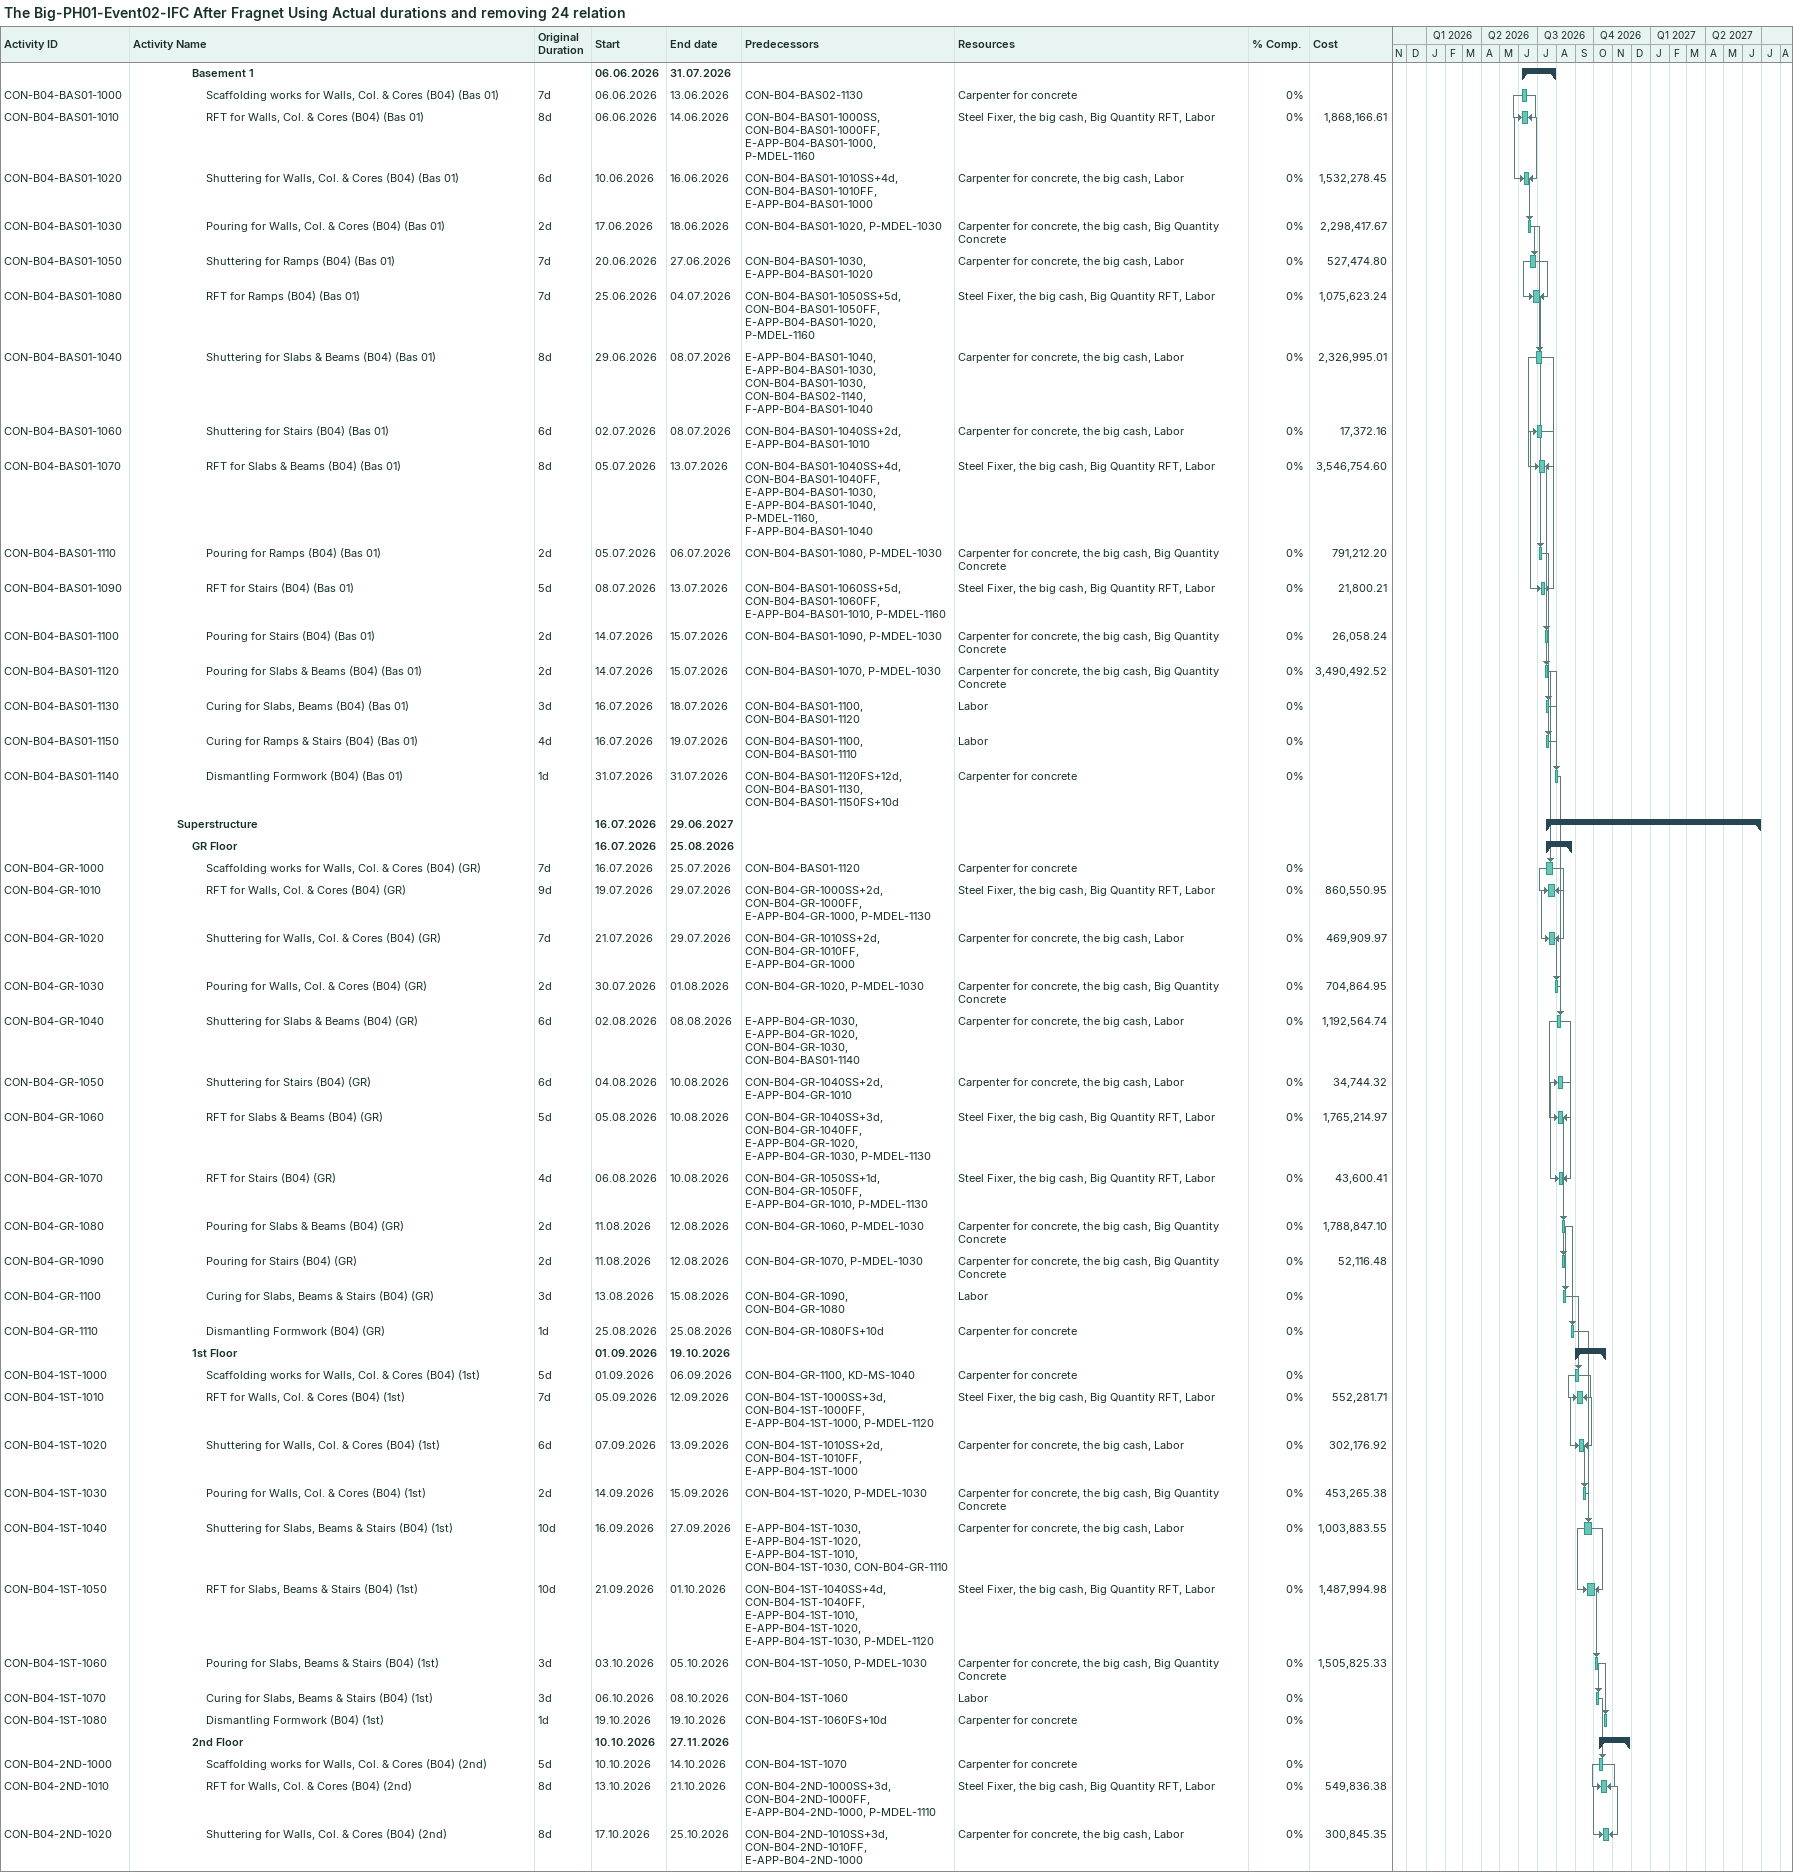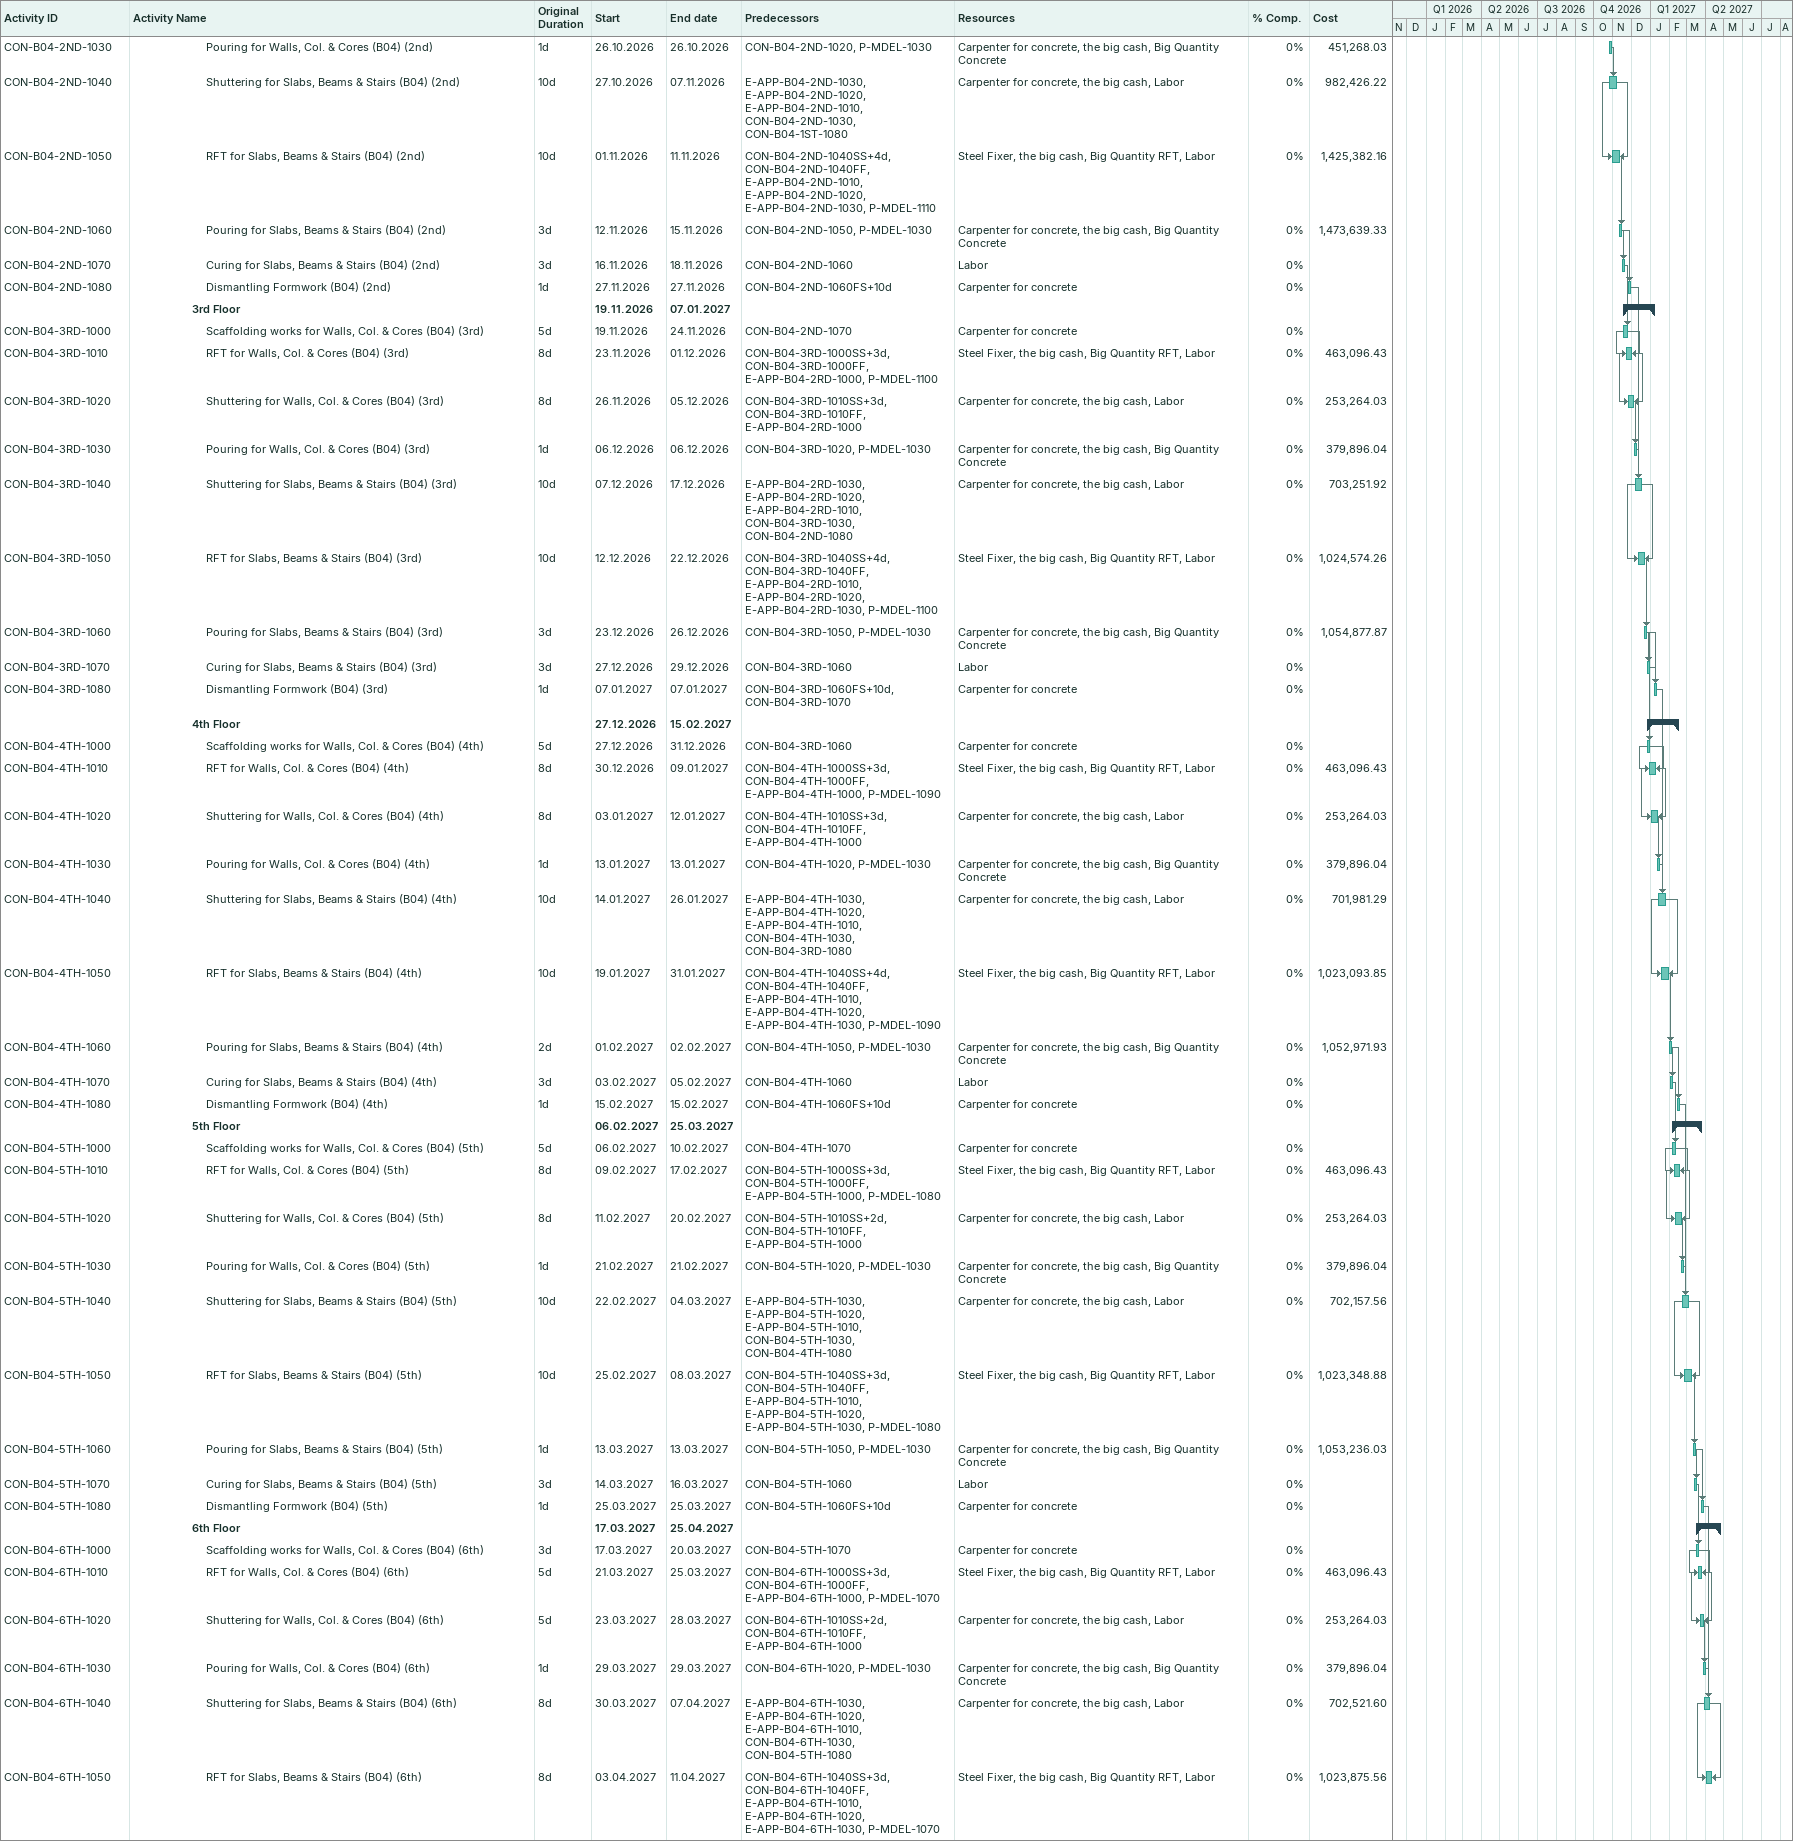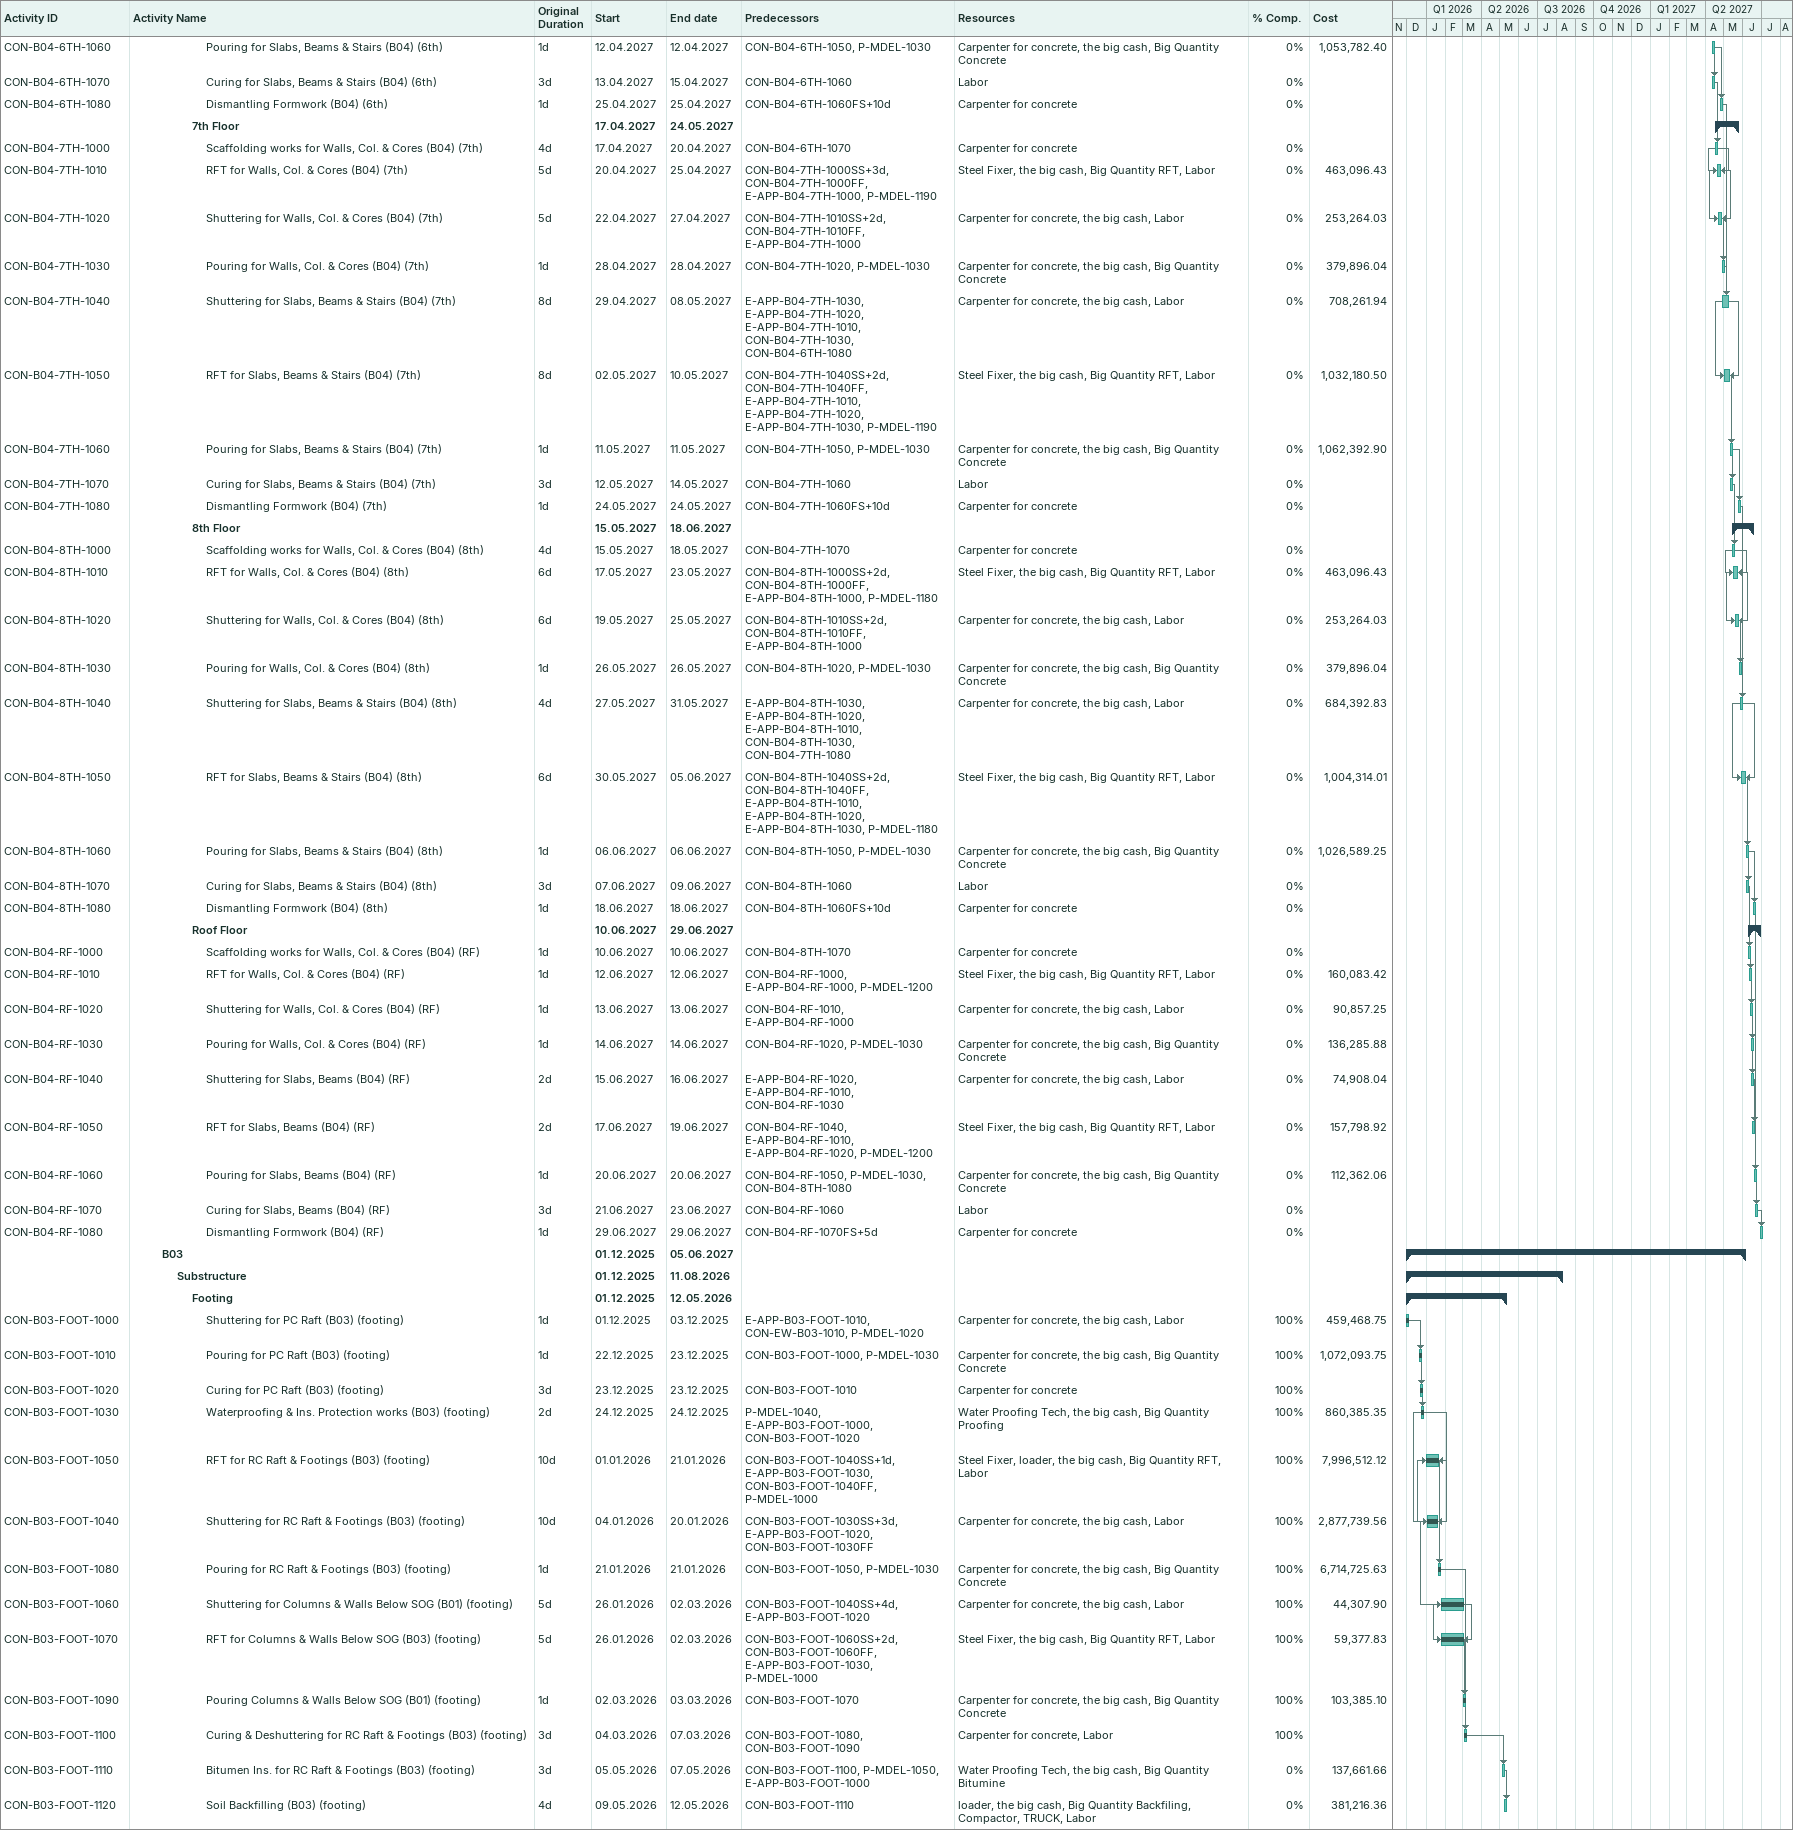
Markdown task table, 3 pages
The Big-PH01-Event02-IFC After Fragnet Using Actual durations and removing 24 relation

| ID | Level | Task | Original duration | Start | Finish | Predecessors | Resources | % complete | Cost |
|---|---|---|---|---|---|---|---|---|---|
|  | 5 | **Basement 1** |  | 2026-06-06 | 2026-07-31 |  |  |  |  |
| CON-B04-BAS01-1000 | 6 | Scaffolding works for Walls, Col. & Cores (B04) (Bas 01) | 7d | 2026-06-06 | 2026-06-13 | CON-B04-BAS02-1130 | Carpenter for concrete | 0 |  |
| CON-B04-BAS01-1010 | 6 | RFT for Walls, Col. & Cores (B04) (Bas 01) | 8d | 2026-06-06 | 2026-06-14 | CON-B04-BAS01-1000SS, CON-B04-BAS01-1000FF, E-APP-B04-BAS01-1000, P-MDEL-1160 | Steel Fixer, the big cash, Big Quantity RFT, Labor | 0 | 1868166.61 |
| CON-B04-BAS01-1020 | 6 | Shuttering for Walls, Col. & Cores (B04) (Bas 01) | 6d | 2026-06-10 | 2026-06-16 | CON-B04-BAS01-1010SS+4d, CON-B04-BAS01-1010FF, E-APP-B04-BAS01-1000 | Carpenter for concrete, the big cash, Labor | 0 | 1532278.45 |
| CON-B04-BAS01-1030 | 6 | Pouring for Walls, Col. & Cores (B04) (Bas 01) | 2d | 2026-06-17 | 2026-06-18 | CON-B04-BAS01-1020, P-MDEL-1030 | Carpenter for concrete, the big cash, Big Quantity Concrete | 0 | 2298417.67 |
| CON-B04-BAS01-1050 | 6 | Shuttering for Ramps (B04) (Bas 01) | 7d | 2026-06-20 | 2026-06-27 | CON-B04-BAS01-1030, E-APP-B04-BAS01-1020 | Carpenter for concrete, the big cash, Labor | 0 | 527474.80 |
| CON-B04-BAS01-1080 | 6 | RFT for Ramps (B04) (Bas 01) | 7d | 2026-06-25 | 2026-07-04 | CON-B04-BAS01-1050SS+5d, CON-B04-BAS01-1050FF, E-APP-B04-BAS01-1020, P-MDEL-1160 | Steel Fixer, the big cash, Big Quantity RFT, Labor | 0 | 1075623.24 |
| CON-B04-BAS01-1040 | 6 | Shuttering for Slabs & Beams (B04) (Bas 01) | 8d | 2026-06-29 | 2026-07-08 | E-APP-B04-BAS01-1040, E-APP-B04-BAS01-1030, CON-B04-BAS01-1030, CON-B04-BAS02-1140, F-APP-B04-BAS01-1040 | Carpenter for concrete, the big cash, Labor | 0 | 2326995.01 |
| CON-B04-BAS01-1060 | 6 | Shuttering for Stairs (B04) (Bas 01) | 6d | 2026-07-02 | 2026-07-08 | CON-B04-BAS01-1040SS+2d, E-APP-B04-BAS01-1010 | Carpenter for concrete, the big cash, Labor | 0 | 17372.16 |
| CON-B04-BAS01-1070 | 6 | RFT for Slabs & Beams (B04) (Bas 01) | 8d | 2026-07-05 | 2026-07-13 | CON-B04-BAS01-1040SS+4d, CON-B04-BAS01-1040FF, E-APP-B04-BAS01-1030, E-APP-B04-BAS01-1040, P-MDEL-1160, F-APP-B04-BAS01-1040 | Steel Fixer, the big cash, Big Quantity RFT, Labor | 0 | 3546754.60 |
| CON-B04-BAS01-1110 | 6 | Pouring for Ramps (B04) (Bas 01) | 2d | 2026-07-05 | 2026-07-06 | CON-B04-BAS01-1080, P-MDEL-1030 | Carpenter for concrete, the big cash, Big Quantity Concrete | 0 | 791212.20 |
| CON-B04-BAS01-1090 | 6 | RFT for Stairs (B04) (Bas 01) | 5d | 2026-07-08 | 2026-07-13 | CON-B04-BAS01-1060SS+5d, CON-B04-BAS01-1060FF, E-APP-B04-BAS01-1010, P-MDEL-1160 | Steel Fixer, the big cash, Big Quantity RFT, Labor | 0 | 21800.21 |
| CON-B04-BAS01-1100 | 6 | Pouring for Stairs (B04) (Bas 01) | 2d | 2026-07-14 | 2026-07-15 | CON-B04-BAS01-1090, P-MDEL-1030 | Carpenter for concrete, the big cash, Big Quantity Concrete | 0 | 26058.24 |
| CON-B04-BAS01-1120 | 6 | Pouring for Slabs & Beams (B04) (Bas 01) | 2d | 2026-07-14 | 2026-07-15 | CON-B04-BAS01-1070, P-MDEL-1030 | Carpenter for concrete, the big cash, Big Quantity Concrete | 0 | 3490492.52 |
| CON-B04-BAS01-1130 | 6 | Curing for Slabs, Beams (B04) (Bas 01) | 3d | 2026-07-16 | 2026-07-18 | CON-B04-BAS01-1100, CON-B04-BAS01-1120 | Labor | 0 |  |
| CON-B04-BAS01-1150 | 6 | Curing for Ramps & Stairs (B04) (Bas 01) | 4d | 2026-07-16 | 2026-07-19 | CON-B04-BAS01-1100, CON-B04-BAS01-1110 | Labor | 0 |  |
| CON-B04-BAS01-1140 | 6 | Dismantling Formwork (B04) (Bas 01) | 1d | 2026-07-31 | 2026-07-31 | CON-B04-BAS01-1120FS+12d, CON-B04-BAS01-1130, CON-B04-BAS01-1150FS+10d | Carpenter for concrete | 0 |  |
|  | 4 | **Superstructure** |  | 2026-07-16 | 2027-06-29 |  |  |  |  |
|  | 5 | **GR Floor** |  | 2026-07-16 | 2026-08-25 |  |  |  |  |
| CON-B04-GR-1000 | 6 | Scaffolding works for Walls, Col. & Cores (B04) (GR) | 7d | 2026-07-16 | 2026-07-25 | CON-B04-BAS01-1120 | Carpenter for concrete | 0 |  |
| CON-B04-GR-1010 | 6 | RFT for Walls, Col. & Cores (B04) (GR) | 9d | 2026-07-19 | 2026-07-29 | CON-B04-GR-1000SS+2d, CON-B04-GR-1000FF, E-APP-B04-GR-1000, P-MDEL-1130 | Steel Fixer, the big cash, Big Quantity RFT, Labor | 0 | 860550.95 |
| CON-B04-GR-1020 | 6 | Shuttering for Walls, Col. & Cores (B04) (GR) | 7d | 2026-07-21 | 2026-07-29 | CON-B04-GR-1010SS+2d, CON-B04-GR-1010FF, E-APP-B04-GR-1000 | Carpenter for concrete, the big cash, Labor | 0 | 469909.97 |
| CON-B04-GR-1030 | 6 | Pouring for Walls, Col. & Cores (B04) (GR) | 2d | 2026-07-30 | 2026-08-01 | CON-B04-GR-1020, P-MDEL-1030 | Carpenter for concrete, the big cash, Big Quantity Concrete | 0 | 704864.95 |
| CON-B04-GR-1040 | 6 | Shuttering for Slabs & Beams (B04) (GR) | 6d | 2026-08-02 | 2026-08-08 | E-APP-B04-GR-1030, E-APP-B04-GR-1020, CON-B04-GR-1030, CON-B04-BAS01-1140 | Carpenter for concrete, the big cash, Labor | 0 | 1192564.74 |
| CON-B04-GR-1050 | 6 | Shuttering for Stairs (B04) (GR) | 6d | 2026-08-04 | 2026-08-10 | CON-B04-GR-1040SS+2d, E-APP-B04-GR-1010 | Carpenter for concrete, the big cash, Labor | 0 | 34744.32 |
| CON-B04-GR-1060 | 6 | RFT for Slabs & Beams (B04) (GR) | 5d | 2026-08-05 | 2026-08-10 | CON-B04-GR-1040SS+3d, CON-B04-GR-1040FF, E-APP-B04-GR-1020, E-APP-B04-GR-1030, P-MDEL-1130 | Steel Fixer, the big cash, Big Quantity RFT, Labor | 0 | 1765214.97 |
| CON-B04-GR-1070 | 6 | RFT for Stairs (B04) (GR) | 4d | 2026-08-06 | 2026-08-10 | CON-B04-GR-1050SS+1d, CON-B04-GR-1050FF, E-APP-B04-GR-1010, P-MDEL-1130 | Steel Fixer, the big cash, Big Quantity RFT, Labor | 0 | 43600.41 |
| CON-B04-GR-1080 | 6 | Pouring for Slabs & Beams (B04) (GR) | 2d | 2026-08-11 | 2026-08-12 | CON-B04-GR-1060, P-MDEL-1030 | Carpenter for concrete, the big cash, Big Quantity Concrete | 0 | 1788847.10 |
| CON-B04-GR-1090 | 6 | Pouring for Stairs (B04) (GR) | 2d | 2026-08-11 | 2026-08-12 | CON-B04-GR-1070, P-MDEL-1030 | Carpenter for concrete, the big cash, Big Quantity Concrete | 0 | 52116.48 |
| CON-B04-GR-1100 | 6 | Curing for Slabs, Beams & Stairs (B04) (GR) | 3d | 2026-08-13 | 2026-08-15 | CON-B04-GR-1090, CON-B04-GR-1080 | Labor | 0 |  |
| CON-B04-GR-1110 | 6 | Dismantling Formwork (B04) (GR) | 1d | 2026-08-25 | 2026-08-25 | CON-B04-GR-1080FS+10d | Carpenter for concrete | 0 |  |
|  | 5 | **1st Floor** |  | 2026-09-01 | 2026-10-19 |  |  |  |  |
| CON-B04-1ST-1000 | 6 | Scaffolding works for Walls, Col. & Cores (B04) (1st) | 5d | 2026-09-01 | 2026-09-06 | CON-B04-GR-1100, KD-MS-1040 | Carpenter for concrete | 0 |  |
| CON-B04-1ST-1010 | 6 | RFT for Walls, Col. & Cores (B04) (1st) | 7d | 2026-09-05 | 2026-09-12 | CON-B04-1ST-1000SS+3d, CON-B04-1ST-1000FF, E-APP-B04-1ST-1000, P-MDEL-1120 | Steel Fixer, the big cash, Big Quantity RFT, Labor | 0 | 552281.71 |
| CON-B04-1ST-1020 | 6 | Shuttering for Walls, Col. & Cores (B04) (1st) | 6d | 2026-09-07 | 2026-09-13 | CON-B04-1ST-1010SS+2d, CON-B04-1ST-1010FF, E-APP-B04-1ST-1000 | Carpenter for concrete, the big cash, Labor | 0 | 302176.92 |
| CON-B04-1ST-1030 | 6 | Pouring for Walls, Col. & Cores (B04) (1st) | 2d | 2026-09-14 | 2026-09-15 | CON-B04-1ST-1020, P-MDEL-1030 | Carpenter for concrete, the big cash, Big Quantity Concrete | 0 | 453265.38 |
| CON-B04-1ST-1040 | 6 | Shuttering for Slabs, Beams & Stairs (B04) (1st) | 10d | 2026-09-16 | 2026-09-27 | E-APP-B04-1ST-1030, E-APP-B04-1ST-1020, E-APP-B04-1ST-1010, CON-B04-1ST-1030, CON-B04-GR-1110 | Carpenter for concrete, the big cash, Labor | 0 | 1003883.55 |
| CON-B04-1ST-1050 | 6 | RFT for Slabs, Beams & Stairs (B04) (1st) | 10d | 2026-09-21 | 2026-10-01 | CON-B04-1ST-1040SS+4d, CON-B04-1ST-1040FF, E-APP-B04-1ST-1010, E-APP-B04-1ST-1020, E-APP-B04-1ST-1030, P-MDEL-1120 | Steel Fixer, the big cash, Big Quantity RFT, Labor | 0 | 1487994.98 |
| CON-B04-1ST-1060 | 6 | Pouring for Slabs, Beams & Stairs (B04) (1st) | 3d | 2026-10-03 | 2026-10-05 | CON-B04-1ST-1050, P-MDEL-1030 | Carpenter for concrete, the big cash, Big Quantity Concrete | 0 | 1505825.33 |
| CON-B04-1ST-1070 | 6 | Curing for Slabs, Beams & Stairs (B04) (1st) | 3d | 2026-10-06 | 2026-10-08 | CON-B04-1ST-1060 | Labor | 0 |  |
| CON-B04-1ST-1080 | 6 | Dismantling Formwork (B04) (1st) | 1d | 2026-10-19 | 2026-10-19 | CON-B04-1ST-1060FS+10d | Carpenter for concrete | 0 |  |
|  | 5 | **2nd Floor** |  | 2026-10-10 | 2026-11-27 |  |  |  |  |
| CON-B04-2ND-1000 | 6 | Scaffolding works for Walls, Col. & Cores (B04) (2nd) | 5d | 2026-10-10 | 2026-10-14 | CON-B04-1ST-1070 | Carpenter for concrete | 0 |  |
| CON-B04-2ND-1010 | 6 | RFT for Walls, Col. & Cores (B04) (2nd) | 8d | 2026-10-13 | 2026-10-21 | CON-B04-2ND-1000SS+3d, CON-B04-2ND-1000FF, E-APP-B04-2ND-1000, P-MDEL-1110 | Steel Fixer, the big cash, Big Quantity RFT, Labor | 0 | 549836.38 |
| CON-B04-2ND-1020 | 6 | Shuttering for Walls, Col. & Cores (B04) (2nd) | 8d | 2026-10-17 | 2026-10-25 | CON-B04-2ND-1010SS+3d, CON-B04-2ND-1010FF, E-APP-B04-2ND-1000 | Carpenter for concrete, the big cash, Labor | 0 | 300845.35 |
| CON-B04-2ND-1030 | 6 | Pouring for Walls, Col. & Cores (B04) (2nd) | 1d | 2026-10-26 | 2026-10-26 | CON-B04-2ND-1020, P-MDEL-1030 | Carpenter for concrete, the big cash, Big Quantity Concrete | 0 | 451268.03 |
| CON-B04-2ND-1040 | 6 | Shuttering for Slabs, Beams & Stairs (B04) (2nd) | 10d | 2026-10-27 | 2026-11-07 | E-APP-B04-2ND-1030, E-APP-B04-2ND-1020, E-APP-B04-2ND-1010, CON-B04-2ND-1030, CON-B04-1ST-1080 | Carpenter for concrete, the big cash, Labor | 0 | 982426.22 |
| CON-B04-2ND-1050 | 6 | RFT for Slabs, Beams & Stairs (B04) (2nd) | 10d | 2026-11-01 | 2026-11-11 | CON-B04-2ND-1040SS+4d, CON-B04-2ND-1040FF, E-APP-B04-2ND-1010, E-APP-B04-2ND-1020, E-APP-B04-2ND-1030, P-MDEL-1110 | Steel Fixer, the big cash, Big Quantity RFT, Labor | 0 | 1425382.16 |
| CON-B04-2ND-1060 | 6 | Pouring for Slabs, Beams & Stairs (B04) (2nd) | 3d | 2026-11-12 | 2026-11-15 | CON-B04-2ND-1050, P-MDEL-1030 | Carpenter for concrete, the big cash, Big Quantity Concrete | 0 | 1473639.33 |
| CON-B04-2ND-1070 | 6 | Curing for Slabs, Beams & Stairs (B04) (2nd) | 3d | 2026-11-16 | 2026-11-18 | CON-B04-2ND-1060 | Labor | 0 |  |
| CON-B04-2ND-1080 | 6 | Dismantling Formwork (B04) (2nd) | 1d | 2026-11-27 | 2026-11-27 | CON-B04-2ND-1060FS+10d | Carpenter for concrete | 0 |  |
|  | 5 | **3rd Floor** |  | 2026-11-19 | 2027-01-07 |  |  |  |  |
| CON-B04-3RD-1000 | 6 | Scaffolding works for Walls, Col. & Cores (B04) (3rd) | 5d | 2026-11-19 | 2026-11-24 | CON-B04-2ND-1070 | Carpenter for concrete | 0 |  |
| CON-B04-3RD-1010 | 6 | RFT for Walls, Col. & Cores (B04) (3rd) | 8d | 2026-11-23 | 2026-12-01 | CON-B04-3RD-1000SS+3d, CON-B04-3RD-1000FF, E-APP-B04-2RD-1000, P-MDEL-1100 | Steel Fixer, the big cash, Big Quantity RFT, Labor | 0 | 463096.43 |
| CON-B04-3RD-1020 | 6 | Shuttering for Walls, Col. & Cores (B04) (3rd) | 8d | 2026-11-26 | 2026-12-05 | CON-B04-3RD-1010SS+3d, CON-B04-3RD-1010FF, E-APP-B04-2RD-1000 | Carpenter for concrete, the big cash, Labor | 0 | 253264.03 |
| CON-B04-3RD-1030 | 6 | Pouring for Walls, Col. & Cores (B04) (3rd) | 1d | 2026-12-06 | 2026-12-06 | CON-B04-3RD-1020, P-MDEL-1030 | Carpenter for concrete, the big cash, Big Quantity Concrete | 0 | 379896.04 |
| CON-B04-3RD-1040 | 6 | Shuttering for Slabs, Beams & Stairs (B04) (3rd) | 10d | 2026-12-07 | 2026-12-17 | E-APP-B04-2RD-1030, E-APP-B04-2RD-1020, E-APP-B04-2RD-1010, CON-B04-3RD-1030, CON-B04-2ND-1080 | Carpenter for concrete, the big cash, Labor | 0 | 703251.92 |
| CON-B04-3RD-1050 | 6 | RFT for Slabs, Beams & Stairs (B04) (3rd) | 10d | 2026-12-12 | 2026-12-22 | CON-B04-3RD-1040SS+4d, CON-B04-3RD-1040FF, E-APP-B04-2RD-1010, E-APP-B04-2RD-1020, E-APP-B04-2RD-1030, P-MDEL-1100 | Steel Fixer, the big cash, Big Quantity RFT, Labor | 0 | 1024574.26 |
| CON-B04-3RD-1060 | 6 | Pouring for Slabs, Beams & Stairs (B04) (3rd) | 3d | 2026-12-23 | 2026-12-26 | CON-B04-3RD-1050, P-MDEL-1030 | Carpenter for concrete, the big cash, Big Quantity Concrete | 0 | 1054877.87 |
| CON-B04-3RD-1070 | 6 | Curing for Slabs, Beams & Stairs (B04) (3rd) | 3d | 2026-12-27 | 2026-12-29 | CON-B04-3RD-1060 | Labor | 0 |  |
| CON-B04-3RD-1080 | 6 | Dismantling Formwork (B04) (3rd) | 1d | 2027-01-07 | 2027-01-07 | CON-B04-3RD-1060FS+10d, CON-B04-3RD-1070 | Carpenter for concrete | 0 |  |
|  | 5 | **4th Floor** |  | 2026-12-27 | 2027-02-15 |  |  |  |  |
| CON-B04-4TH-1000 | 6 | Scaffolding works for Walls, Col. & Cores (B04) (4th) | 5d | 2026-12-27 | 2026-12-31 | CON-B04-3RD-1060 | Carpenter for concrete | 0 |  |
| CON-B04-4TH-1010 | 6 | RFT for Walls, Col. & Cores (B04) (4th) | 8d | 2026-12-30 | 2027-01-09 | CON-B04-4TH-1000SS+3d, CON-B04-4TH-1000FF, E-APP-B04-4TH-1000, P-MDEL-1090 | Steel Fixer, the big cash, Big Quantity RFT, Labor | 0 | 463096.43 |
| CON-B04-4TH-1020 | 6 | Shuttering for Walls, Col. & Cores (B04) (4th) | 8d | 2027-01-03 | 2027-01-12 | CON-B04-4TH-1010SS+3d, CON-B04-4TH-1010FF, E-APP-B04-4TH-1000 | Carpenter for concrete, the big cash, Labor | 0 | 253264.03 |
| CON-B04-4TH-1030 | 6 | Pouring for Walls, Col. & Cores (B04) (4th) | 1d | 2027-01-13 | 2027-01-13 | CON-B04-4TH-1020, P-MDEL-1030 | Carpenter for concrete, the big cash, Big Quantity Concrete | 0 | 379896.04 |
| CON-B04-4TH-1040 | 6 | Shuttering for Slabs, Beams & Stairs (B04) (4th) | 10d | 2027-01-14 | 2027-01-26 | E-APP-B04-4TH-1030, E-APP-B04-4TH-1020, E-APP-B04-4TH-1010, CON-B04-4TH-1030, CON-B04-3RD-1080 | Carpenter for concrete, the big cash, Labor | 0 | 701981.29 |
| CON-B04-4TH-1050 | 6 | RFT for Slabs, Beams & Stairs (B04) (4th) | 10d | 2027-01-19 | 2027-01-31 | CON-B04-4TH-1040SS+4d, CON-B04-4TH-1040FF, E-APP-B04-4TH-1010, E-APP-B04-4TH-1020, E-APP-B04-4TH-1030, P-MDEL-1090 | Steel Fixer, the big cash, Big Quantity RFT, Labor | 0 | 1023093.85 |
| CON-B04-4TH-1060 | 6 | Pouring for Slabs, Beams & Stairs (B04) (4th) | 2d | 2027-02-01 | 2027-02-02 | CON-B04-4TH-1050, P-MDEL-1030 | Carpenter for concrete, the big cash, Big Quantity Concrete | 0 | 1052971.93 |
| CON-B04-4TH-1070 | 6 | Curing for Slabs, Beams & Stairs (B04) (4th) | 3d | 2027-02-03 | 2027-02-05 | CON-B04-4TH-1060 | Labor | 0 |  |
| CON-B04-4TH-1080 | 6 | Dismantling Formwork (B04) (4th) | 1d | 2027-02-15 | 2027-02-15 | CON-B04-4TH-1060FS+10d | Carpenter for concrete | 0 |  |
|  | 5 | **5th Floor** |  | 2027-02-06 | 2027-03-25 |  |  |  |  |
| CON-B04-5TH-1000 | 6 | Scaffolding works for Walls, Col. & Cores (B04) (5th) | 5d | 2027-02-06 | 2027-02-10 | CON-B04-4TH-1070 | Carpenter for concrete | 0 |  |
| CON-B04-5TH-1010 | 6 | RFT for Walls, Col. & Cores (B04) (5th) | 8d | 2027-02-09 | 2027-02-17 | CON-B04-5TH-1000SS+3d, CON-B04-5TH-1000FF, E-APP-B04-5TH-1000, P-MDEL-1080 | Steel Fixer, the big cash, Big Quantity RFT, Labor | 0 | 463096.43 |
| CON-B04-5TH-1020 | 6 | Shuttering for Walls, Col. & Cores (B04) (5th) | 8d | 2027-02-11 | 2027-02-20 | CON-B04-5TH-1010SS+2d, CON-B04-5TH-1010FF, E-APP-B04-5TH-1000 | Carpenter for concrete, the big cash, Labor | 0 | 253264.03 |
| CON-B04-5TH-1030 | 6 | Pouring for Walls, Col. & Cores (B04) (5th) | 1d | 2027-02-21 | 2027-02-21 | CON-B04-5TH-1020, P-MDEL-1030 | Carpenter for concrete, the big cash, Big Quantity Concrete | 0 | 379896.04 |
| CON-B04-5TH-1040 | 6 | Shuttering for Slabs, Beams & Stairs (B04) (5th) | 10d | 2027-02-22 | 2027-03-04 | E-APP-B04-5TH-1030, E-APP-B04-5TH-1020, E-APP-B04-5TH-1010, CON-B04-5TH-1030, CON-B04-4TH-1080 | Carpenter for concrete, the big cash, Labor | 0 | 702157.56 |
| CON-B04-5TH-1050 | 6 | RFT for Slabs, Beams & Stairs (B04) (5th) | 10d | 2027-02-25 | 2027-03-08 | CON-B04-5TH-1040SS+3d, CON-B04-5TH-1040FF, E-APP-B04-5TH-1010, E-APP-B04-5TH-1020, E-APP-B04-5TH-1030, P-MDEL-1080 | Steel Fixer, the big cash, Big Quantity RFT, Labor | 0 | 1023348.88 |
| CON-B04-5TH-1060 | 6 | Pouring for Slabs, Beams & Stairs (B04) (5th) | 1d | 2027-03-13 | 2027-03-13 | CON-B04-5TH-1050, P-MDEL-1030 | Carpenter for concrete, the big cash, Big Quantity Concrete | 0 | 1053236.03 |
| CON-B04-5TH-1070 | 6 | Curing for Slabs, Beams & Stairs (B04) (5th) | 3d | 2027-03-14 | 2027-03-16 | CON-B04-5TH-1060 | Labor | 0 |  |
| CON-B04-5TH-1080 | 6 | Dismantling Formwork (B04) (5th) | 1d | 2027-03-25 | 2027-03-25 | CON-B04-5TH-1060FS+10d | Carpenter for concrete | 0 |  |
|  | 5 | **6th Floor** |  | 2027-03-17 | 2027-04-25 |  |  |  |  |
| CON-B04-6TH-1000 | 6 | Scaffolding works for Walls, Col. & Cores (B04) (6th) | 3d | 2027-03-17 | 2027-03-20 | CON-B04-5TH-1070 | Carpenter for concrete | 0 |  |
| CON-B04-6TH-1010 | 6 | RFT for Walls, Col. & Cores (B04) (6th) | 5d | 2027-03-21 | 2027-03-25 | CON-B04-6TH-1000SS+3d, CON-B04-6TH-1000FF, E-APP-B04-6TH-1000, P-MDEL-1070 | Steel Fixer, the big cash, Big Quantity RFT, Labor | 0 | 463096.43 |
| CON-B04-6TH-1020 | 6 | Shuttering for Walls, Col. & Cores (B04) (6th) | 5d | 2027-03-23 | 2027-03-28 | CON-B04-6TH-1010SS+2d, CON-B04-6TH-1010FF, E-APP-B04-6TH-1000 | Carpenter for concrete, the big cash, Labor | 0 | 253264.03 |
| CON-B04-6TH-1030 | 6 | Pouring for Walls, Col. & Cores (B04) (6th) | 1d | 2027-03-29 | 2027-03-29 | CON-B04-6TH-1020, P-MDEL-1030 | Carpenter for concrete, the big cash, Big Quantity Concrete | 0 | 379896.04 |
| CON-B04-6TH-1040 | 6 | Shuttering for Slabs, Beams & Stairs (B04) (6th) | 8d | 2027-03-30 | 2027-04-07 | E-APP-B04-6TH-1030, E-APP-B04-6TH-1020, E-APP-B04-6TH-1010, CON-B04-6TH-1030, CON-B04-5TH-1080 | Carpenter for concrete, the big cash, Labor | 0 | 702521.60 |
| CON-B04-6TH-1050 | 6 | RFT for Slabs, Beams & Stairs (B04) (6th) | 8d | 2027-04-03 | 2027-04-11 | CON-B04-6TH-1040SS+3d, CON-B04-6TH-1040FF, E-APP-B04-6TH-1010, E-APP-B04-6TH-1020, E-APP-B04-6TH-1030, P-MDEL-1070 | Steel Fixer, the big cash, Big Quantity RFT, Labor | 0 | 1023875.56 |
| CON-B04-6TH-1060 | 6 | Pouring for Slabs, Beams & Stairs (B04) (6th) | 1d | 2027-04-12 | 2027-04-12 | CON-B04-6TH-1050, P-MDEL-1030 | Carpenter for concrete, the big cash, Big Quantity Concrete | 0 | 1053782.40 |
| CON-B04-6TH-1070 | 6 | Curing for Slabs, Beams & Stairs (B04) (6th) | 3d | 2027-04-13 | 2027-04-15 | CON-B04-6TH-1060 | Labor | 0 |  |
| CON-B04-6TH-1080 | 6 | Dismantling Formwork (B04) (6th) | 1d | 2027-04-25 | 2027-04-25 | CON-B04-6TH-1060FS+10d | Carpenter for concrete | 0 |  |
|  | 5 | **7th Floor** |  | 2027-04-17 | 2027-05-24 |  |  |  |  |
| CON-B04-7TH-1000 | 6 | Scaffolding works for Walls, Col. & Cores (B04) (7th) | 4d | 2027-04-17 | 2027-04-20 | CON-B04-6TH-1070 | Carpenter for concrete | 0 |  |
| CON-B04-7TH-1010 | 6 | RFT for Walls, Col. & Cores (B04) (7th) | 5d | 2027-04-20 | 2027-04-25 | CON-B04-7TH-1000SS+3d, CON-B04-7TH-1000FF, E-APP-B04-7TH-1000, P-MDEL-1190 | Steel Fixer, the big cash, Big Quantity RFT, Labor | 0 | 463096.43 |
| CON-B04-7TH-1020 | 6 | Shuttering for Walls, Col. & Cores (B04) (7th) | 5d | 2027-04-22 | 2027-04-27 | CON-B04-7TH-1010SS+2d, CON-B04-7TH-1010FF, E-APP-B04-7TH-1000 | Carpenter for concrete, the big cash, Labor | 0 | 253264.03 |
| CON-B04-7TH-1030 | 6 | Pouring for Walls, Col. & Cores (B04) (7th) | 1d | 2027-04-28 | 2027-04-28 | CON-B04-7TH-1020, P-MDEL-1030 | Carpenter for concrete, the big cash, Big Quantity Concrete | 0 | 379896.04 |
| CON-B04-7TH-1040 | 6 | Shuttering for Slabs, Beams & Stairs (B04) (7th) | 8d | 2027-04-29 | 2027-05-08 | E-APP-B04-7TH-1030, E-APP-B04-7TH-1020, E-APP-B04-7TH-1010, CON-B04-7TH-1030, CON-B04-6TH-1080 | Carpenter for concrete, the big cash, Labor | 0 | 708261.94 |
| CON-B04-7TH-1050 | 6 | RFT for Slabs, Beams & Stairs (B04) (7th) | 8d | 2027-05-02 | 2027-05-10 | CON-B04-7TH-1040SS+2d, CON-B04-7TH-1040FF, E-APP-B04-7TH-1010, E-APP-B04-7TH-1020, E-APP-B04-7TH-1030, P-MDEL-1190 | Steel Fixer, the big cash, Big Quantity RFT, Labor | 0 | 1032180.50 |
| CON-B04-7TH-1060 | 6 | Pouring for Slabs, Beams & Stairs (B04) (7th) | 1d | 2027-05-11 | 2027-05-11 | CON-B04-7TH-1050, P-MDEL-1030 | Carpenter for concrete, the big cash, Big Quantity Concrete | 0 | 1062392.90 |
| CON-B04-7TH-1070 | 6 | Curing for Slabs, Beams & Stairs (B04) (7th) | 3d | 2027-05-12 | 2027-05-14 | CON-B04-7TH-1060 | Labor | 0 |  |
| CON-B04-7TH-1080 | 6 | Dismantling Formwork (B04) (7th) | 1d | 2027-05-24 | 2027-05-24 | CON-B04-7TH-1060FS+10d | Carpenter for concrete | 0 |  |
|  | 5 | **8th Floor** |  | 2027-05-15 | 2027-06-18 |  |  |  |  |
| CON-B04-8TH-1000 | 6 | Scaffolding works for Walls, Col. & Cores (B04) (8th) | 4d | 2027-05-15 | 2027-05-18 | CON-B04-7TH-1070 | Carpenter for concrete | 0 |  |
| CON-B04-8TH-1010 | 6 | RFT for Walls, Col. & Cores (B04) (8th) | 6d | 2027-05-17 | 2027-05-23 | CON-B04-8TH-1000SS+2d, CON-B04-8TH-1000FF, E-APP-B04-8TH-1000, P-MDEL-1180 | Steel Fixer, the big cash, Big Quantity RFT, Labor | 0 | 463096.43 |
| CON-B04-8TH-1020 | 6 | Shuttering for Walls, Col. & Cores (B04) (8th) | 6d | 2027-05-19 | 2027-05-25 | CON-B04-8TH-1010SS+2d, CON-B04-8TH-1010FF, E-APP-B04-8TH-1000 | Carpenter for concrete, the big cash, Labor | 0 | 253264.03 |
| CON-B04-8TH-1030 | 6 | Pouring for Walls, Col. & Cores (B04) (8th) | 1d | 2027-05-26 | 2027-05-26 | CON-B04-8TH-1020, P-MDEL-1030 | Carpenter for concrete, the big cash, Big Quantity Concrete | 0 | 379896.04 |
| CON-B04-8TH-1040 | 6 | Shuttering for Slabs, Beams & Stairs (B04) (8th) | 4d | 2027-05-27 | 2027-05-31 | E-APP-B04-8TH-1030, E-APP-B04-8TH-1020, E-APP-B04-8TH-1010, CON-B04-8TH-1030, CON-B04-7TH-1080 | Carpenter for concrete, the big cash, Labor | 0 | 684392.83 |
| CON-B04-8TH-1050 | 6 | RFT for Slabs, Beams & Stairs (B04) (8th) | 6d | 2027-05-30 | 2027-06-05 | CON-B04-8TH-1040SS+2d, CON-B04-8TH-1040FF, E-APP-B04-8TH-1010, E-APP-B04-8TH-1020, E-APP-B04-8TH-1030, P-MDEL-1180 | Steel Fixer, the big cash, Big Quantity RFT, Labor | 0 | 1004314.01 |
| CON-B04-8TH-1060 | 6 | Pouring for Slabs, Beams & Stairs (B04) (8th) | 1d | 2027-06-06 | 2027-06-06 | CON-B04-8TH-1050, P-MDEL-1030 | Carpenter for concrete, the big cash, Big Quantity Concrete | 0 | 1026589.25 |
| CON-B04-8TH-1070 | 6 | Curing for Slabs, Beams & Stairs (B04) (8th) | 3d | 2027-06-07 | 2027-06-09 | CON-B04-8TH-1060 | Labor | 0 |  |
| CON-B04-8TH-1080 | 6 | Dismantling Formwork (B04) (8th) | 1d | 2027-06-18 | 2027-06-18 | CON-B04-8TH-1060FS+10d | Carpenter for concrete | 0 |  |
|  | 5 | **Roof Floor** |  | 2027-06-10 | 2027-06-29 |  |  |  |  |
| CON-B04-RF-1000 | 6 | Scaffolding works for Walls, Col. & Cores (B04) (RF) | 1d | 2027-06-10 | 2027-06-10 | CON-B04-8TH-1070 | Carpenter for concrete | 0 |  |
| CON-B04-RF-1010 | 6 | RFT for Walls, Col. & Cores (B04) (RF) | 1d | 2027-06-12 | 2027-06-12 | CON-B04-RF-1000, E-APP-B04-RF-1000, P-MDEL-1200 | Steel Fixer, the big cash, Big Quantity RFT, Labor | 0 | 160083.42 |
| CON-B04-RF-1020 | 6 | Shuttering for Walls, Col. & Cores (B04) (RF) | 1d | 2027-06-13 | 2027-06-13 | CON-B04-RF-1010, E-APP-B04-RF-1000 | Carpenter for concrete, the big cash, Labor | 0 | 90857.25 |
| CON-B04-RF-1030 | 6 | Pouring for Walls, Col. & Cores (B04) (RF) | 1d | 2027-06-14 | 2027-06-14 | CON-B04-RF-1020, P-MDEL-1030 | Carpenter for concrete, the big cash, Big Quantity Concrete | 0 | 136285.88 |
| CON-B04-RF-1040 | 6 | Shuttering for Slabs, Beams (B04) (RF) | 2d | 2027-06-15 | 2027-06-16 | E-APP-B04-RF-1020, E-APP-B04-RF-1010, CON-B04-RF-1030 | Carpenter for concrete, the big cash, Labor | 0 | 74908.04 |
| CON-B04-RF-1050 | 6 | RFT for Slabs, Beams (B04) (RF) | 2d | 2027-06-17 | 2027-06-19 | CON-B04-RF-1040, E-APP-B04-RF-1010, E-APP-B04-RF-1020, P-MDEL-1200 | Steel Fixer, the big cash, Big Quantity RFT, Labor | 0 | 157798.92 |
| CON-B04-RF-1060 | 6 | Pouring for Slabs, Beams (B04) (RF) | 1d | 2027-06-20 | 2027-06-20 | CON-B04-RF-1050, P-MDEL-1030, CON-B04-8TH-1080 | Carpenter for concrete, the big cash, Big Quantity Concrete | 0 | 112362.06 |
| CON-B04-RF-1070 | 6 | Curing for Slabs, Beams (B04) (RF) | 3d | 2027-06-21 | 2027-06-23 | CON-B04-RF-1060 | Labor | 0 |  |
| CON-B04-RF-1080 | 6 | Dismantling Formwork (B04) (RF) | 1d | 2027-06-29 | 2027-06-29 | CON-B04-RF-1070FS+5d | Carpenter for concrete | 0 |  |
|  | 3 | **B03** |  | 2025-12-01 | 2027-06-05 |  |  |  |  |
|  | 4 | **Substructure** |  | 2025-12-01 | 2026-08-11 |  |  |  |  |
|  | 5 | **Footing** |  | 2025-12-01 | 2026-05-12 |  |  |  |  |
| CON-B03-FOOT-1000 | 6 | Shuttering for PC Raft (B03) (footing) | 1d | 2025-12-01 | 2025-12-03 | E-APP-B03-FOOT-1010, CON-EW-B03-1010, P-MDEL-1020 | Carpenter for concrete, the big cash, Labor | 100 | 459468.75 |
| CON-B03-FOOT-1010 | 6 | Pouring for PC Raft (B03) (footing) | 1d | 2025-12-22 | 2025-12-23 | CON-B03-FOOT-1000, P-MDEL-1030 | Carpenter for concrete, the big cash, Big Quantity Concrete | 100 | 1072093.75 |
| CON-B03-FOOT-1020 | 6 | Curing for PC Raft (B03) (footing) | 3d | 2025-12-23 | 2025-12-23 | CON-B03-FOOT-1010 | Carpenter for concrete | 100 |  |
| CON-B03-FOOT-1030 | 6 | Waterproofing & Ins. Protection works (B03) (footing) | 2d | 2025-12-24 | 2025-12-24 | P-MDEL-1040, E-APP-B03-FOOT-1000, CON-B03-FOOT-1020 | Water Proofing Tech, the big cash, Big Quantity Proofing | 100 | 860385.35 |
| CON-B03-FOOT-1050 | 6 | RFT for RC Raft & Footings (B03) (footing) | 10d | 2026-01-01 | 2026-01-21 | CON-B03-FOOT-1040SS+1d, E-APP-B03-FOOT-1030, CON-B03-FOOT-1040FF, P-MDEL-1000 | Steel Fixer, loader, the big cash, Big Quantity RFT, Labor | 100 | 7996512.12 |
| CON-B03-FOOT-1040 | 6 | Shuttering for RC Raft & Footings (B03) (footing) | 10d | 2026-01-04 | 2026-01-20 | CON-B03-FOOT-1030SS+3d, E-APP-B03-FOOT-1020, CON-B03-FOOT-1030FF | Carpenter for concrete, the big cash, Labor | 100 | 2877739.56 |
| CON-B03-FOOT-1080 | 6 | Pouring for RC Raft & Footings (B03) (footing) | 1d | 2026-01-21 | 2026-01-21 | CON-B03-FOOT-1050, P-MDEL-1030 | Carpenter for concrete, the big cash, Big Quantity Concrete | 100 | 6714725.63 |
| CON-B03-FOOT-1060 | 6 | Shuttering for Columns & Walls Below SOG (B01) (footing) | 5d | 2026-01-26 | 2026-03-02 | CON-B03-FOOT-1040SS+4d, E-APP-B03-FOOT-1020 | Carpenter for concrete, the big cash, Labor | 100 | 44307.90 |
| CON-B03-FOOT-1070 | 6 | RFT for Columns & Walls Below SOG (B03) (footing) | 5d | 2026-01-26 | 2026-03-02 | CON-B03-FOOT-1060SS+2d, CON-B03-FOOT-1060FF, E-APP-B03-FOOT-1030, P-MDEL-1000 | Steel Fixer, the big cash, Big Quantity RFT, Labor | 100 | 59377.83 |
| CON-B03-FOOT-1090 | 6 | Pouring Columns & Walls Below SOG (B01) (footing) | 1d | 2026-03-02 | 2026-03-03 | CON-B03-FOOT-1070 | Carpenter for concrete, the big cash, Big Quantity Concrete | 100 | 103385.10 |
| CON-B03-FOOT-1100 | 6 | Curing & Deshuttering for RC Raft & Footings (B03) (footing) | 3d | 2026-03-04 | 2026-03-07 | CON-B03-FOOT-1080, CON-B03-FOOT-1090 | Carpenter for concrete, Labor | 100 |  |
| CON-B03-FOOT-1110 | 6 | Bitumen Ins. for RC Raft & Footings (B03) (footing) | 3d | 2026-05-05 | 2026-05-07 | CON-B03-FOOT-1100, P-MDEL-1050, E-APP-B03-FOOT-1000 | Water Proofing Tech, the big cash, Big Quantity Bitumine | 0 | 137661.66 |
| CON-B03-FOOT-1120 | 6 | Soil Backfilling (B03) (footing) | 4d | 2026-05-09 | 2026-05-12 | CON-B03-FOOT-1110 | loader, the big cash, Big Quantity Backfiling, Compactor, TRUCK, Labor | 0 | 381216.36 |
